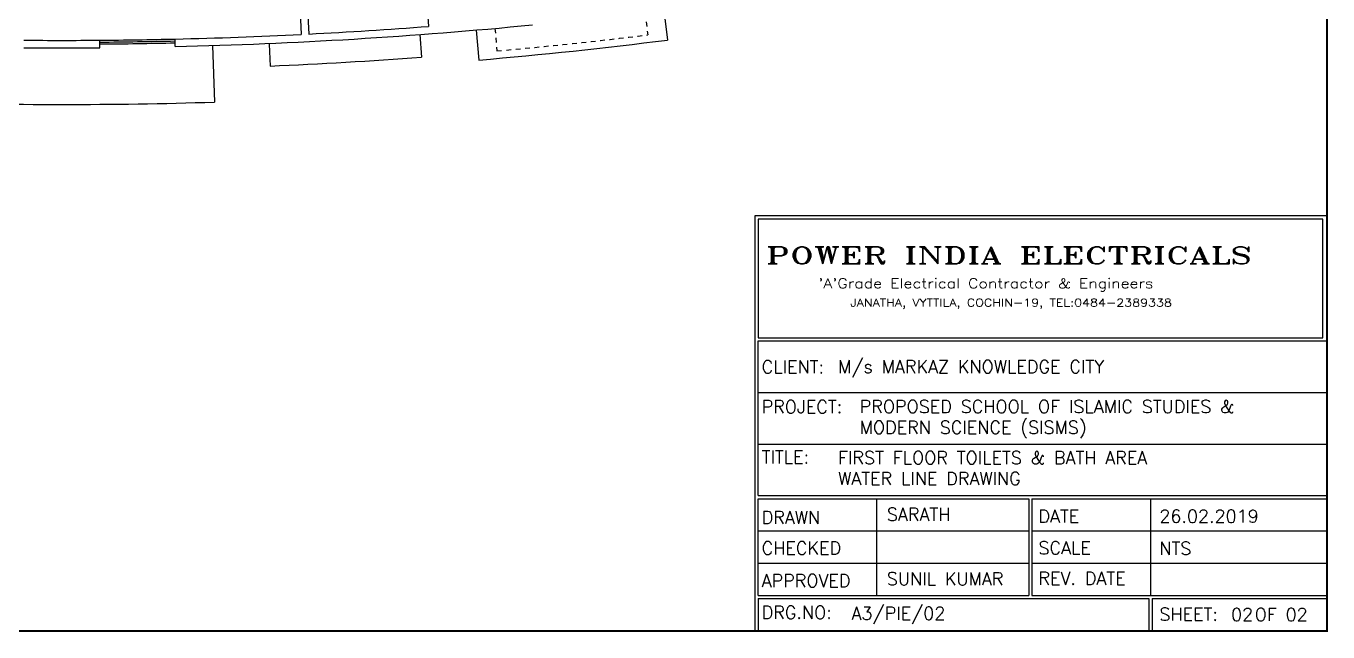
# Model space of a CAD drawing. Header units: metres. Extents: x 159409 to 239023, y 50504 to 95165.
# Drawn here: x 203357 to 206810, y 73285 to 74891 of the extents above; entities that cross this region are included whole.
import ezdxf

# ---------------------------------------------------------------- set-up
doc = ezdxf.new("R2010")
doc.units = ezdxf.units.M
doc.header["$MEASUREMENT"] = 0
doc.linetypes.add('HIDDEN', pattern=[0.125, 0.0625, -0.0625])
doc.layers.add('FURN', color=8, linetype='Continuous', lineweight=5)
doc.layers.add('TEXT', color=3, linetype='Continuous')
doc.styles.add('ROMAND', font='ROMAND.shx')
doc.styles.add('ROMANT', font='romant', dxfattribs={"width": 0.8, "oblique": 1, "height": 3})

# ---------------------------------------------------------------- blocks, each defined once
blk = doc.blocks.new('fgds')
at = {"color": 253, "ltscale": 8}
for p, q in [((-348.363, -122.88), (-346.363, -122.88)), ((-348.363, -122.88), (-348.363, -123.33)), ((-346.363, -122.88), (-346.363, -123.33)), ((-348.363, -123.33), (-346.363, -123.33)), ((-348.363, -123.43), (-346.363, -123.43)), ((-348.363, -123.43), (-348.363, -123.73)), ((-346.363, -123.43), (-346.363, -123.73)), ((-348.363, -123.73), (-346.363, -123.73))]:
    blk.add_line(p, q, dxfattribs=at)
blk = doc.blocks.new('rser')
at = {"color": 2}
for p in [(-0.986, 6.93, 9945.752), (-0.986, 5.78, 9945.752), (-0.986, 4.63, 9945.752), (-0.986, 3.48, 9945.752)]:
    blk.add_blockref('fgds', p, dxfattribs=at)
blk = doc.blocks.new('A$C16F118AB')
for points in [[(0.37, 0.768), (0.37, 0.768), (0.374, 0.77), (0.374, 0.774), (0.372, 0.778), (0.364, 0.785), (0.354, 0.791), (0.344, 0.795), (0.333, 0.799), (0.321, 0.801), (0.307, 0.801), (0.283, 0.797), (0.248, 0.791), (0.205, 0.783), (0.181, 0.776), (0.156, 0.77), (0.132, 0.762), (0.106, 0.752), (0.081, 0.74), (0.057, 0.728), (0.032, 0.714), (0.008, 0.697), (0, 0.691), (0, 0.683), (0.006, 0.671), (0.018, 0.659), (0.035, 0.646), (0.049, 0.64), (0.063, 0.636), (0.075, 0.638), (0.096, 0.648), (0.116, 0.659), (0.136, 0.669), (0.156, 0.679), (0.179, 0.689), (0.199, 0.699), (0.222, 0.709), (0.244, 0.72), (0.287, 0.738), (0.321, 0.752), (0.35, 0.762), (0.37, 0.768)], [(0.565, 0.547), (0.565, 0.547), (0.559, 0.559), (0.553, 0.573), (0.545, 0.585), (0.539, 0.598), (0.53, 0.612), (0.524, 0.624), (0.516, 0.636), (0.51, 0.648), (0.504, 0.661), (0.496, 0.675), (0.488, 0.687), (0.482, 0.699), (0.474, 0.712), (0.465, 0.724), (0.457, 0.736), (0.449, 0.748), (0.439, 0.758), (0.429, 0.764), (0.417, 0.768), (0.402, 0.766), (0.354, 0.748), (0.303, 0.728), (0.256, 0.707), (0.207, 0.685), (0.159, 0.661), (0.112, 0.638), (0.065, 0.614), (0.02, 0.588), (0.012, 0.579), (0.006, 0.569), (0.006, 0.555), (0.01, 0.539), (0.014, 0.526), (0.02, 0.512), (0.024, 0.498), (0.03, 0.484), (0.037, 0.472), (0.043, 0.457), (0.049, 0.443), (0.055, 0.429), (0.063, 0.415), (0.069, 0.4), (0.077, 0.384), (0.085, 0.37), (0.093, 0.354), (0.1, 0.339), (0.108, 0.323), (0.116, 0.309), (0.134, 0.276), (0.15, 0.246), (0.167, 0.215), (0.183, 0.187), (0.199, 0.161), (0.215, 0.136), (0.232, 0.114), (0.246, 0.091), (0.256, 0.081), (0.268, 0.075), (0.28, 0.073), (0.291, 0.075), (0.339, 0.1), (0.386, 0.124), (0.433, 0.15), (0.48, 0.177), (0.524, 0.203), (0.567, 0.232), (0.61, 0.262), (0.652, 0.291), (0.663, 0.301), (0.667, 0.311), (0.667, 0.323), (0.663, 0.337), (0.654, 0.362), (0.644, 0.386), (0.634, 0.411), (0.622, 0.437), (0.61, 0.464), (0.596, 0.492), (0.581, 0.518), (0.565, 0.547)], [(0.634, 0.585), (0.634, 0.585), (0.624, 0.602), (0.614, 0.62), (0.602, 0.64), (0.587, 0.661), (0.573, 0.683), (0.557, 0.707), (0.541, 0.732), (0.524, 0.758), (0.516, 0.766), (0.508, 0.77), (0.496, 0.774), (0.484, 0.774), (0.474, 0.772), (0.467, 0.766), (0.465, 0.76), (0.469, 0.752), (0.476, 0.74), (0.484, 0.728), (0.49, 0.716), (0.498, 0.703), (0.506, 0.691), (0.512, 0.679), (0.52, 0.667), (0.526, 0.655), (0.534, 0.642), (0.541, 0.63), (0.549, 0.618), (0.555, 0.606), (0.563, 0.594), (0.569, 0.581), (0.575, 0.569), (0.581, 0.557), (0.587, 0.545), (0.596, 0.533), (0.602, 0.52), (0.608, 0.508), (0.614, 0.496), (0.62, 0.484), (0.626, 0.47), (0.632, 0.457), (0.638, 0.445), (0.642, 0.433), (0.648, 0.419), (0.654, 0.407), (0.661, 0.392), (0.667, 0.38), (0.673, 0.366), (0.679, 0.354), (0.685, 0.348), (0.691, 0.346), (0.699, 0.348), (0.707, 0.354), (0.715, 0.364), (0.717, 0.376), (0.72, 0.386), (0.717, 0.396), (0.711, 0.411), (0.705, 0.427), (0.699, 0.441), (0.693, 0.453), (0.687, 0.468), (0.683, 0.48), (0.677, 0.492), (0.673, 0.502), (0.669, 0.512), (0.663, 0.524), (0.658, 0.535), (0.652, 0.545), (0.648, 0.555), (0.642, 0.565), (0.638, 0.575), (0.634, 0.585)], [(0.638, 0.262), (0.63, 0.256), (0.622, 0.248), (0.612, 0.24), (0.598, 0.23), (0.583, 0.22), (0.567, 0.209), (0.549, 0.197), (0.528, 0.185), (0.508, 0.173), (0.488, 0.159), (0.465, 0.146), (0.445, 0.134), (0.425, 0.124), (0.404, 0.112), (0.386, 0.102), (0.366, 0.091), (0.356, 0.081), (0.35, 0.069), (0.346, 0.053), (0.346, 0.033), (0.35, 0.016), (0.356, 0.004), (0.366, 0), (0.376, 0.002), (0.402, 0.014), (0.427, 0.026), (0.451, 0.041), (0.476, 0.055), (0.498, 0.069), (0.518, 0.083), (0.539, 0.1), (0.557, 0.116), (0.573, 0.132), (0.589, 0.148), (0.602, 0.161), (0.614, 0.173), (0.624, 0.183), (0.63, 0.191), (0.636, 0.197), (0.638, 0.203), (0.642, 0.213), (0.644, 0.226), (0.646, 0.238), (0.646, 0.248), (0.646, 0.256), (0.644, 0.262), (0.64, 0.264), (0.638, 0.262)]]:
    blk.add_lwpolyline(points)
blk = doc.blocks.new('vgfsdr')
at = {"layer": 'FURN'}
for p, q in [((-348.738, -114.483, 9945.752), (-348.739, -114.492, 9945.752)), ((-348.739, -114.492, 9945.752), (-348.665, -115.127, 9945.752)), ((-348.735, -114.477, 9945.752), (-348.738, -114.483, 9945.752)), ((-348.729, -114.472, 9945.752), (-348.735, -114.477, 9945.752)), ((-348.721, -114.469, 9945.752), (-348.729, -114.472, 9945.752)), ((-347.094, -114.279, 9945.752), (-348.721, -114.469, 9945.752)), ((-346.997, -114.933, 9945.752), (-347.071, -114.297, 9945.752)), ((-347.015, -114.955, 9945.752), (-348.643, -115.145, 9945.752)), ((-347.015, -114.955, 9945.752), (-347.007, -114.952, 9945.752)), ((-347.007, -114.952, 9945.752), (-347.002, -114.948, 9945.752)), ((-347.002, -114.948, 9945.752), (-346.998, -114.941, 9945.752)), ((-346.998, -114.941, 9945.752), (-346.997, -114.933, 9945.752)), ((-348.662, -115.135, 9945.752), (-348.665, -115.127, 9945.752)), ((-348.657, -115.14, 9945.752), (-348.662, -115.135, 9945.752)), ((-348.651, -115.144, 9945.752), (-348.657, -115.14, 9945.752)), ((-348.643, -115.145, 9945.752), (-348.651, -115.144, 9945.752))]:
    blk.add_line(p, q, dxfattribs=at)
blk = doc.blocks.new('556w45')
at = {"color": 2}
blk.add_blockref('vgfsdr', (-0.017, 0.143), dxfattribs=at)
at = {"color": 2, "rotation": 6.647952394738431}
for p in [(-13.293, 40.23), (-16.273, 39.882)]:
    blk.add_blockref('rser', p, dxfattribs=at)
at = {"layer": 'FURN', "rotation": 96.64795239473506}
blk.add_blockref('A$C16F118AB', (-347.408, -114.267, 9945.752), dxfattribs=at)
blk = doc.blocks.new('FEGREGRE')
at = {"color": 20, "ltscale": 10}
for p, q in [((355566.4, 113803.8, 0.4), (355576.3, 113725.3, 0.4)), ((355069, 113751.9, 0.4), (355075.9, 113672.2, 0.4)), ((354520.2, 113714.9, 0.4), (354522.7, 113656.5, 0.4)), ((354919.5, 113739.9, 0.4), (354923.9, 113680.1, 0.4)), ((354370.2, 113710.8, 0.8), (354374.9, 113560.9, 0.8))]:
    blk.add_line(p, q, dxfattribs=at)
for centre, radius, start, end in [((353970.3, 126473.1, 0.4), 12848.5, 274.9361, 277.18032), ((353970.3, 126473.1, 0.4), 12828.5, 272.46779, 274.263), ((353970.4, 126424.6, 0.8), 12870, 268.1974, 271.80135)]:
    blk.add_arc(centre, radius, start, end, dxfattribs=at)
blk = doc.blocks.new('HF')
at = {"color": 1}
for s, height, style, width, p in [('POWER INDIA ELECTRICALS', 3.5, 'ROMANT', 1.5, (-34.43, 3.77)), ("'A'Grade Electrical Contractor & Engineers", 2, 'ROMANT', 1.2, (-23.6, -1.27)), ('JANATHA, VYTTILA, COCHIN-19, TEL:0484-2389338 ', 1.6, 'ROMAND', 1.2, (-17, -5.05))]:
    blk.add_text(s, height=height, dxfattribs=dict(at, style=style, width=width)).set_placement(p)

msp = doc.modelspace()

# ---------------------------------------------------------------- linework, layer by layer
at = {"color": 0, "ltscale": 10}
for p, q in [((204369.993, 75608.271, 0.842), (204424.927, 74890.37, 0.842)), ((203553.025, 74833.606, 0.842), (203553.025, 74853.608, 0.842)), ((203753.025, 74836.751, 0.842), (203753.025, 74856.759, 0.842))]:
    msp.add_line(p, q, dxfattribs=at)
at = {"color": 0, "ltscale": 8}
for p, q in [((204071.141, 75589.141, 0.842), (204106.991, 74870.033, 0.842)), ((204052.162, 75568.153, 0.842), (204087.017, 74869.022, 0.842))]:
    msp.add_line(p, q, dxfattribs=at)
at = {"color": 0, "linetype": 'HIDDEN', "ltscale": 200}
for p, q in [((204998.582, 74927.19, 0.842), (205005.849, 74867.632, 0.842)), ((204600.706, 74884.963, 0.842), (204606.102, 74825.206, 0.842))]:
    msp.add_line(p, q, dxfattribs=at)
at = {"color": 6}
for p, q in [((205297.913, 74056.471), (205297.913, 73646.597)), ((205298.438, 74056.471), (206807.05, 74056.471)), ((205298.438, 73919.846), (206807.05, 73919.846)), ((205298.438, 73783.222), (206807.05, 73783.222)), ((205297.913, 73638.058), (205297.913, 73381.887)), ((205298.438, 73646.597), (206807.05, 73646.597)), ((205298.438, 73638.058), (206016.695, 73638.058)), ((205612.257, 73638.058), (205612.257, 73381.887)), ((206016.695, 73638.058), (206016.695, 73381.887)), ((206024.178, 73638.058), (206024.178, 73381.887)), ((206024.178, 73638.058), (206339.014, 73638.058)), ((206339.014, 73638.058), (206339.014, 73381.887)), ((206339.014, 73638.058), (206807.05, 73638.058)), ((205298.438, 73552.668), (206016.695, 73552.668)), ((206024.178, 73552.668), (206807.05, 73552.668)), ((205298.438, 73467.278), (205545.817, 73467.278)), ((205545.817, 73467.278), (206016.695, 73467.278)), ((206024.178, 73467.278), (206339.014, 73467.278)), ((206339.014, 73467.278), (206807.05, 73467.278)), ((205298.438, 73381.887), (206016.695, 73381.887)), ((205298.438, 73373.348), (206334.745, 73373.348)), ((205298.438, 73373.348), (205298.438, 73287.958)), ((206024.178, 73381.887), (206347.191, 73381.887)), ((206334.745, 73373.348), (206334.745, 73287.566)), ((206343.284, 73373.348), (206343.284, 73286.99)), ((206343.284, 73373.348), (206807.05, 73373.348)), ((206347.191, 73381.887), (206807.05, 73381.887))]:
    msp.add_line(p, q, dxfattribs=at)
at = {"color": 6, "const_width": 5.123}
msp.add_lwpolyline([(206807.05, 78029.391), (206807.05, 73287.566), (200063.3, 73287.566), (200063.3, 78029.391)], close=True, dxfattribs=at)
at = {"color": 6}
for points in [[(205289.899, 74387.822), (205289.899, 73287.566), (206807.05, 73287.566), (206807.05, 74387.822)], [(205298.438, 74379.283), (205298.438, 74065.01), (206795.836, 74065.01), (206795.836, 74379.283)]]:
    msp.add_lwpolyline(points, close=True, dxfattribs=at)
at = {"color": 0, "ltscale": 10}
for centre, radius, start, end in [((203452.237, 87601.708, 0.842), 12768.5, 271.3498414, 275.6087742), ((203452.237, 87601.708, 0.842), 12748.5, 272.9439672, 274.3758293), ((203452.237, 87601.708, 0.842), 12748.5, 269.5473794, 270.4529756), ((203453.025, 87551.714, 0.842), 12698.5, 270.4512058, 271.3537294), ((203453.025, 87551.714, 0.842), 12703.5, 270.4510282, 271.3531965), ((203453.025, 87551.714, 0.842), 12708.5, 270.4508508, 271.352664), ((203452.237, 87601.708, 0.842), 12748.5, 271.3519594, 272.8540809), ((203452.237, 87601.708, 0.842), 12768.5, 269.5473794, 270.4522661)]:
    msp.add_arc(centre, radius, start, end, dxfattribs=at)
at = {"color": 0, "linetype": 'HIDDEN', "ltscale": 200}
msp.add_arc((203452.237, 87601.708, 0.842), 12828.5, 275.1604689, 276.9559518, dxfattribs=at)

# ---------------------------------------------------------------- block references
at = {"color": 2, "xscale": -100, "yscale": 100, "zscale": 100, "rotation": 95.7078992461249}
msp.add_blockref('556w45', (194999.931, 39469.636, -994574.329), dxfattribs=at)
at = {"color": 1}
msp.add_blockref('FEGREGRE', (-150518.101, -38871.371, 0.421), dxfattribs=at)
at = {"layer": 'TEXT', "color": 1, "xscale": 12.8085417717215, "yscale": 12.8085417717215, "zscale": 12.8085417717215}
msp.add_blockref('HF', (205760.933, 74212.51), dxfattribs=at)

# ---------------------------------------------------------------- texts
at = {"color": 4, "style": 'ROMAND'}
for s, p in [('CLIENT:', (205307.928, 73970.588)), ('PROJECT:', (205307.928, 73864.897)), ('TITLE:', (205307.928, 73731.961)), ('DRAWN', (205307.928, 73571.36)), ('DATE', (206041.868, 73574.746)), ('CHECKED', (205307.928, 73490.296)), ('SCALE', (206041.868, 73490.845)), ('APPROVED', (205307.928, 73403.74)), ('REV. DATE', (206041.868, 73410.317)), ('DRG.NO:', (205307.928, 73319.656)), ('SHEET:', (206362.549, 73314.926))]:
    msp.add_text(s, height=34.1561, dxfattribs=at).set_placement(p)
at = {"color": 244, "style": 'ROMAND'}
for s, height, p in [('M/s MARKAZ KNOWLEDGE CITY', 34.15611, (205510.605, 73971.275)), ('PROPOSED SCHOOL OF ISLAMIC STUDIES &', 34.15611, (205567.911, 73865.544)), ('MODERN SCIENCE (SISMS)', 34.15611, (205567.911, 73810.353)), ('FIRST FLOOR TOILETS & BATH AREA ', 34.15611, (205510.605, 73729.878)), ('WATER LINE DRAWING ', 34.15611, (205510.605, 73674.687)), ('SARATH', 34.1561, (205640.08, 73579.547)), ('26.02.2019', 34.1561, (206362.549, 73574.746)), ('NTS', 34.1561, (206362.549, 73489.355)), ('SUNIL KUMAR', 34.15611, (205640.08, 73408.767)), ('A3/PIE/02', 34.1561, (205546.21, 73317.308)), ('02', 34.1561, (206552.649, 73314.171)), ('   OF 02', 34.1561, (206538.986, 73314.171))]:
    msp.add_text(s, height=height, dxfattribs=at).set_placement(p)

doc.saveas('drawing.dxf')
